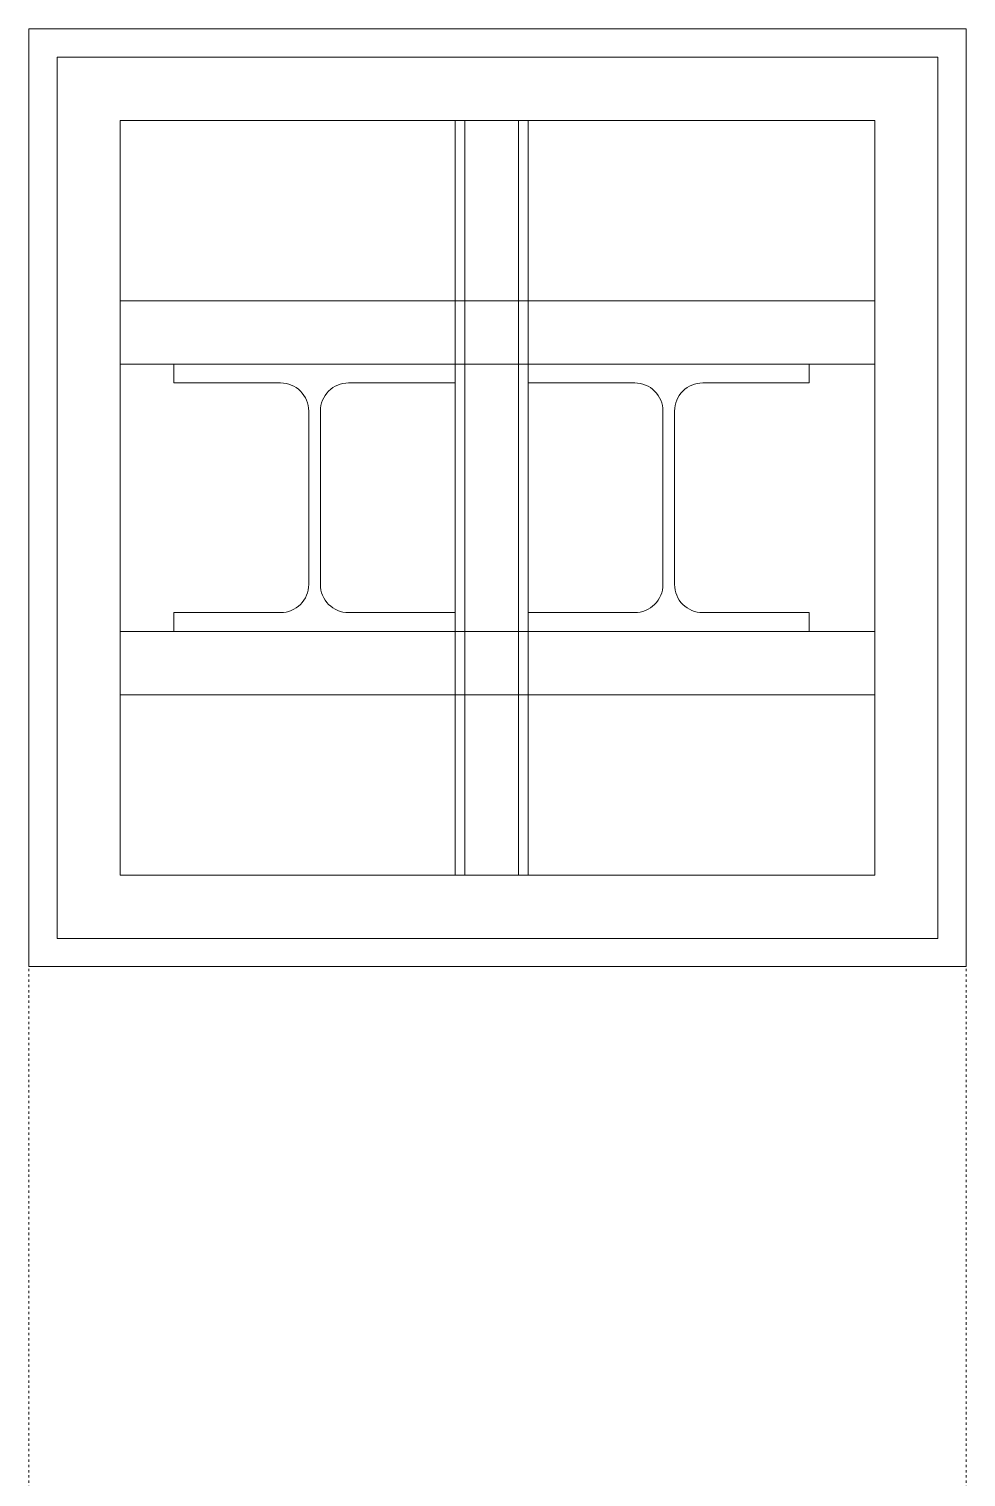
# Model space of a CAD drawing. Extents: x -3709 to 34962, y 0 to 8245.
# Drawn here: x 4485.8 to 4525.8, y 3088.7 to 3150.5 of the extents above; entities that cross this region are included whole.
import ezdxf

# ---------------------------------------------------------------- set-up
doc = ezdxf.new("R2010")
doc.units = 0
doc.linetypes.add('DOT2', pattern=[0.125, 0, -0.125])
for name, color, linetype, lineweight in [('06D', 9, 'Continuous', 9), ('10', 9, 'Continuous', 9), ('20', 9, 'DOT2', 9)]:
    doc.layers.add(name, color=color, linetype=linetype, lineweight=lineweight)

# ---------------------------------------------------------------- blocks, each defined once
blk = doc.blocks.new('p-vw-hoşgeldin tak')
at = {"layer": '06D'}
for points in [[(847.1, 3.9), (847.1, 36.1), (814.9, 36.1), (814.9, 3.9)], [(822.6, 21.81), (822.6, 3.9), (825.3, 3.9), (825.3, 36.1), (822.6, 36.1)], [(836.7, 21.81), (836.7, 3.9), (839.4, 3.9), (839.4, 36.1), (836.7, 36.1)], [(847.1, 21.81), (814.9, 21.81), (814.9, 19.11), (847.1, 19.11), (847.1, 21.81)], [(847.1, 21.39), (814.9, 21.39), (814.9, 18.69), (847.1, 18.69), (847.1, 21.39)]]:
    blk.add_lwpolyline(points, close=True, dxfattribs=at)
at = {"layer": '10'}
for points in [[(851, 0), (851, 40), (811, 40), (811, 0)], [(812.2, 38.8), (849.8, 38.8), (812.2, 38.8), (812.2, 1.2), (849.8, 1.2), (849.8, 38.8)]]:
    blk.add_lwpolyline(points, close=True, dxfattribs=at)
for points in [[(836.7, 21.81), (836.7, 33.81), (835.9, 33.81), (835.9, 29.26, -0.414214), (834.7, 28.06), (827.3, 28.06, -0.414214), (826.1, 29.26), (826.1, 33.81), (825.3, 33.81), (825.3, 21.81), (826.1, 21.81), (826.1, 26.36, -0.414214), (827.3, 27.56), (834.7, 27.56, -0.414214), (835.9, 26.36), (835.9, 21.81)], [(836.7, 18.69), (836.7, 6.69), (835.9, 6.69), (835.9, 11.24, 0.414214), (834.7, 12.44), (827.3, 12.44, 0.414214), (826.1, 11.24), (826.1, 6.69), (825.3, 6.69), (825.3, 18.69), (826.1, 18.69), (826.1, 14.14, 0.414214), (827.3, 12.94), (834.7, 12.94, 0.414214), (835.9, 14.14), (835.9, 18.69)]]:
    blk.add_lwpolyline(points, format="xyb", close=True, dxfattribs=at)
at = {"layer": '20'}
for points in [[(-505, 40), (811, 40)], [(-505, 0), (811, 0)]]:
    blk.add_lwpolyline(points, dxfattribs=at)

msp = doc.modelspace()

# ---------------------------------------------------------------- block references
at = {"layer": '10', "rotation": 89.99999999999999}
msp.add_blockref('p-vw-hoşgeldin tak', (4525.838, 2299.5), dxfattribs=at)

doc.saveas('drawing.dxf')
